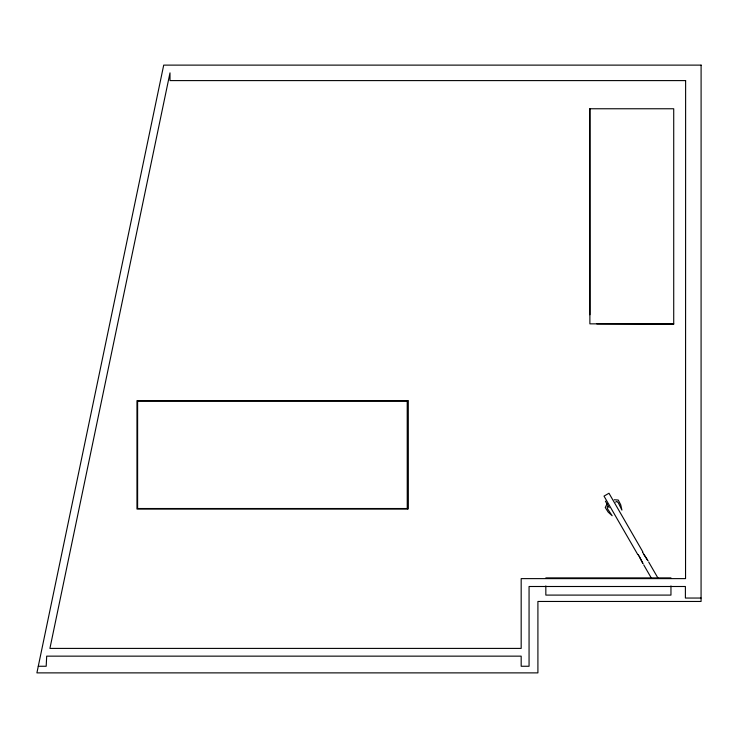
<?xml version="1.0" encoding="UTF-8"?>
<svg xmlns="http://www.w3.org/2000/svg" width="738" height="738" viewBox="0 0 738 738"><rect width="100%" height="100%" fill="white"/><g stroke="black" fill="none" stroke-linecap="round" stroke-linejoin="round"><path stroke-width="1.11" d="M607.023 503.953L605.252 507.532L608.158 512.089L612.153 515.742L607.706 509.091L607.116 507.024L608.38 506.296M615.612 502.117L616.876 501.388L618.379 502.929L621.913 510.106L620.741 504.829L618.241 500.023L614.256 499.774M639.154 556.175L642.973 563.583L638.213 554.533M673.72 323.853L589.883 323.853L589.883 108.763M407.865 400.66L136.964 400.66L136.964 509.035L407.893 509.035L407.865 400.66L407.893 509.035M545.834 577.891L670.962 577.891M701.026 598.048L685.399 598.048L685.399 586.498L529.063 586.498L529.063 666.257L521.176 666.257L521.176 656.147L46.688 656.147L46.19 666.257L38.284 666.257M596.821 323.853L673.72 324.185L673.72 108.763L589.782 108.763L589.883 314.748M642.835 551.867L608.979 493.242L604.007 496.111L637.863 554.736M648.656 561.959L658.148 578.398M642.484 552.07L647.936 560.714L643.951 554.607M643.693 564.828L651.506 578.361M605.409 501.157L609.136 507.615M670.962 585.917L670.962 595.096L545.834 595.096L545.834 585.917M685.62 80.599L685.547 578.62L521.176 578.62L521.176 648.407L49.916 648.407L169.998 72.859L169.998 80.599L685.62 80.599M701.1 65.119L701.072 601.461L537.91 601.461L537.91 672.881L36.9 672.881L163.707 65.119L701.1 65.119M407.219 401.177L137.609 401.177L137.609 508.519L407.247 508.519L407.219 401.177"/></g></svg>
